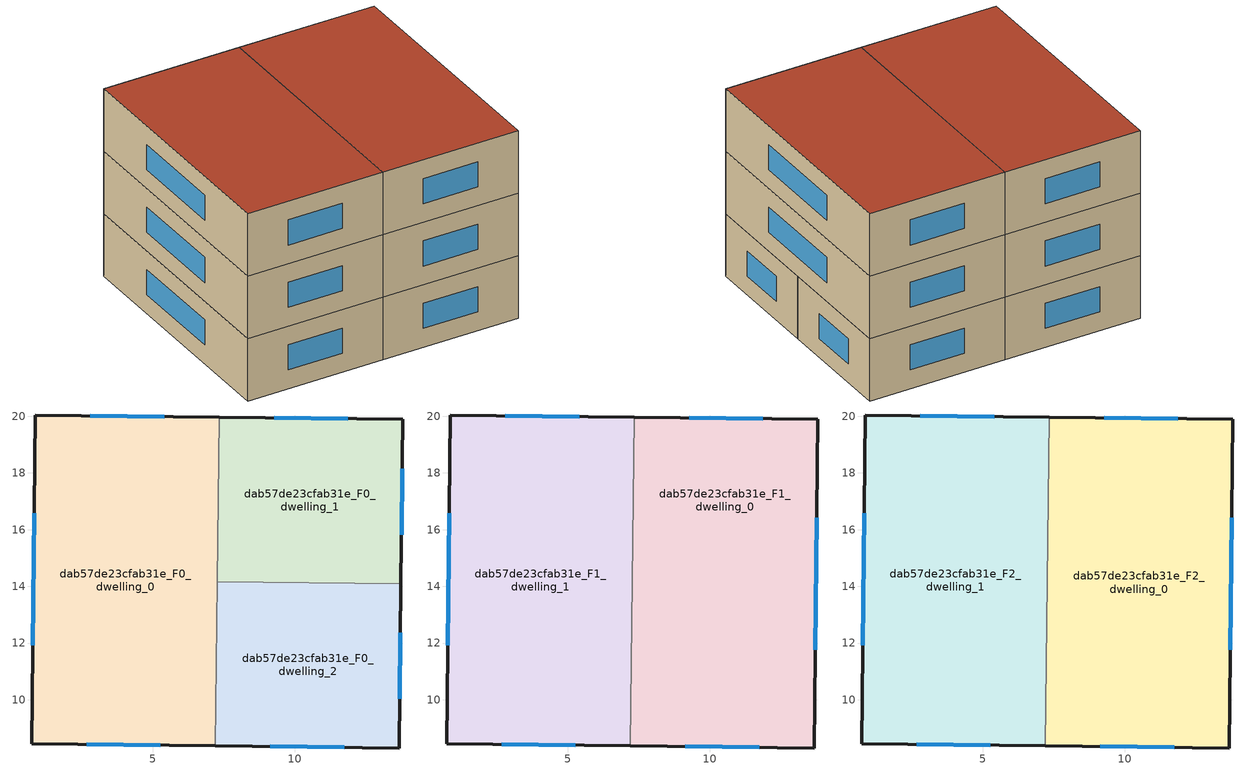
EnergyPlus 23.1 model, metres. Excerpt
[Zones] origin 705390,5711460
dab57de23cfab31e_F0_dwelling_0
 floor ground (EU_floor_Construction): 7.34,19.96 7.2,8.38 0.73,8.46 0.86,20.04 z0
 wall outside (EU_wall_Construction): 7.34,19.96 0.86,20.04 0.73,8.46 7.2,8.38 z0:3
 wall to dab57de23cfab31e_F0_dwelling_1 (EU_wall_Construction): 7.27,14.17 7.34,19.96 z0:3
 wall to dab57de23cfab31e_F0_dwelling_2 (EU_wall_Construction): 7.2,8.38 7.27,14.17 z0:3
 window (EU_Window_Construction): 0.82,16.57 0.77,11.92 / 5.4,19.99 2.8,20.02 / 2.66,8.43 5.26,8.4 z0.9:2.1
dab57de23cfab31e_F0_dwelling_1
 floor ground (EU_floor_Construction): 13.82,19.89 13.75,14.09 7.27,14.17 7.34,19.96 z0
 wall outside (EU_wall_Construction): 13.75,14.09 13.82,19.89 7.34,19.96 z0:3
 wall to dab57de23cfab31e_F0_dwelling_2 (EU_wall_Construction): 7.27,14.17 13.75,14.09 z0:3
 window (EU_Window_Construction): 11.88,19.91 9.28,19.94 / 13.77,15.83 13.8,18.15 z0.9:2.1
dab57de23cfab31e_F0_dwelling_2
 floor ground (EU_floor_Construction): 13.75,14.09 13.68,8.3 7.2,8.38 7.27,14.17 z0
 wall outside (EU_wall_Construction): 7.2,8.38 13.68,8.3 13.75,14.09 z0:3
 window (EU_Window_Construction): 9.14,8.36 11.74,8.32 / 13.7,10.03 13.73,12.36 z0.9:2.1
dab57de23cfab31e_F1_dwelling_0
 floor to dab57de23cfab31e_F0_dwelling_1 (EU_floor_Construction): 13.82,19.89 13.75,14.09 7.27,14.17 7.34,19.96 z3
 floor to dab57de23cfab31e_F0_dwelling_2 (EU_floor_Construction): 13.75,14.09 13.68,8.3 7.2,8.38 7.27,14.17 z3
 wall outside (EU_wall_Construction): 7.2,8.38 13.68,8.3 13.82,19.89 7.34,19.96 z3:6
 wall to dab57de23cfab31e_F1_dwelling_1 (EU_wall_Construction): 7.34,19.96 7.2,8.38 z3:6
 window (EU_Window_Construction): 13.72,11.77 13.78,16.42 / 9.14,8.36 11.74,8.32 / 11.88,19.91 9.28,19.94 z3.9:5.1
dab57de23cfab31e_F1_dwelling_1
 floor to dab57de23cfab31e_F0_dwelling_0 (EU_floor_Construction): 7.34,19.96 7.2,8.38 0.73,8.46 0.86,20.04 z3
 wall outside (EU_wall_Construction): 7.34,19.96 0.86,20.04 0.73,8.46 7.2,8.38 z3:6
 window (EU_Window_Construction): 2.66,8.43 5.26,8.4 / 0.82,16.57 0.77,11.92 / 5.4,19.99 2.8,20.02 z3.9:5.1
dab57de23cfab31e_F2_dwelling_0
 floor to dab57de23cfab31e_F1_dwelling_0 (EU_floor_Construction): 13.82,19.89 13.68,8.3 7.2,8.38 7.34,19.96 z6
 wall outside (EU_wall_Construction): 7.2,8.38 13.68,8.3 13.82,19.89 7.34,19.96 z6:9
 wall to dab57de23cfab31e_F2_dwelling_1 (EU_wall_Construction): 7.34,19.96 7.2,8.38 z6:9
 window (EU_Window_Construction): 13.72,11.77 13.78,16.42 / 9.14,8.36 11.74,8.32 / 11.88,19.91 9.28,19.94 z6.9:8.1
 roof outside (EU_roof_Construction): 13.68,8.3 13.82,19.89 7.34,19.96 7.2,8.38 z9
dab57de23cfab31e_F2_dwelling_1
 floor to dab57de23cfab31e_F1_dwelling_1 (EU_floor_Construction): 7.34,19.96 7.2,8.38 0.73,8.46 0.86,20.04 z6
 wall outside (EU_wall_Construction): 7.34,19.96 0.86,20.04 0.73,8.46 7.2,8.38 z6:9
 window (EU_Window_Construction): 2.66,8.43 5.26,8.4 / 0.82,16.57 0.77,11.92 / 5.4,19.99 2.8,20.02 z6.9:8.1
 roof outside (EU_roof_Construction): 7.2,8.38 7.34,19.96 0.86,20.04 0.73,8.46 z9
shading: 0.88,18.33 0.75,10.46 z0:6
[Building]
EU S2 Campaign: North Axis=0; Terrain=City; Solar Distribution=FullExterior
[Site:Location]
London: Latitude=51.5; Longitude=-0.5; Time Zone=0; Elevation=25
[SizingPeriod:WeatherFileDays]
AnnualSizingPeriod: Begin Month=1; Begin Day of Month=1; End Month=12; End Day of Month=31; Day of Week for Start Day=Monday; Use Weather File Daylight Saving Period=No; Use Weather File Rain and Snow Indicators=No
[MATERIAL]
EU_InternalMass_Material: Roughness=MediumRough; Thickness=0.1; Conductivity=1; Density=1800; Specific Heat=900; Thermal Absorptance=0.9; Solar Absorptance=0.7; Visible Absorptance=0.7
[MATERIAL:NOMASS] Roughness=MediumRough; Thermal Absorptance=0.9; Solar Absorptance=0.7; Visible Absorptance=0.7
Name | Thermal Resistance
EU_wall_NoMass | 1.04674
EU_roof_NoMass | 4.32442
EU_floor_NoMass | 2.04616
[WINDOWMATERIAL:SIMPLEGLAZINGSYSTEM]
EU_Window_SimpleGlazing: UFactor=4.25843; Solar Heat Gain Coefficient=0.85; Visible Transmittance=0.85
[CONSTRUCTION]
EU_wall_Construction: EU_wall_NoMass
EU_roof_Construction: EU_roof_NoMass
EU_floor_Construction: EU_floor_NoMass
EU_Window_Construction: EU_Window_SimpleGlazing
EU_InternalMass_Construction: EU_InternalMass_Material
[ZONE] Type=1; Multiplier=1; Ceiling Height=autocalculate; Floor Area=autocalculate; Part of Total Floor Area=Yes
Name | Volume
dab57de23cfab31e_F0_dwelling_0; dab57de23cfab31e_F1_dwelling_1; dab57de23cfab31e_F2_dwelling_1 | 225.204
dab57de23cfab31e_F1_dwelling_0 | 225.221
dab57de23cfab31e_F2_dwelling_0 | 225.238
dab57de23cfab31e_F0_dwelling_1 | 112.617
dab57de23cfab31e_F0_dwelling_2 | 112.604
[INTERNALMASS] Construction=EU_InternalMass_Construction
Name | Zone or ZoneList | Surface Area
dab57de23cfab31e_F0_dwelling_0_EU_InternalMass | dab57de23cfab31e_F0_dwelling_0 | 75.0709
dab57de23cfab31e_F0_dwelling_1_EU_InternalMass | dab57de23cfab31e_F0_dwelling_1 | 37.5392
dab57de23cfab31e_F0_dwelling_2_EU_InternalMass | dab57de23cfab31e_F0_dwelling_2 | 37.5346
dab57de23cfab31e_F1_dwelling_0_EU_InternalMass | dab57de23cfab31e_F1_dwelling_0 | 75.068
dab57de23cfab31e_F1_dwelling_1_EU_InternalMass | dab57de23cfab31e_F1_dwelling_1 | 75.0796
dab57de23cfab31e_F2_dwelling_0_EU_InternalMass | dab57de23cfab31e_F2_dwelling_0 | 75.068
dab57de23cfab31e_F2_dwelling_1_EU_InternalMass | dab57de23cfab31e_F2_dwelling_1 | 75.0796
[OTHEREQUIPMENT] Fuel Type=Electricity; Design Level Calculation Method=Watts/Area; Power per Zone Floor Area=1; Fraction Latent=0; Fraction Radiant=0; Fraction Lost=0; Carbon Dioxide Generation Rate=0; EndUse Subcategory=EU_Step8_InternalGains
Name | Zone or ZoneList or Space or SpaceList | Schedule
EU_Step8_InternalGain_dab57de23cfab31e_F0_dwelling_0_f000 | dab57de23cfab31e_F0_dwelling_0 | EU_Step8_GainSchedule_dab57de23cfab31e_F0_dwelling_0_f000
EU_Step8_InternalGain_dab57de23cfab31e_F0_dwelling_1_f000 | dab57de23cfab31e_F0_dwelling_1 | EU_Step8_GainSchedule_dab57de23cfab31e_F0_dwelling_1_f000
EU_Step8_InternalGain_dab57de23cfab31e_F0_dwelling_2_f000 | dab57de23cfab31e_F0_dwelling_2 | EU_Step8_GainSchedule_dab57de23cfab31e_F0_dwelling_2_f000
EU_Step8_InternalGain_dab57de23cfab31e_F1_dwelling_0_f000 | dab57de23cfab31e_F1_dwelling_0 | EU_Step8_GainSchedule_dab57de23cfab31e_F1_dwelling_0_f000
EU_Step8_InternalGain_dab57de23cfab31e_F1_dwelling_1_f000 | dab57de23cfab31e_F1_dwelling_1 | EU_Step8_GainSchedule_dab57de23cfab31e_F1_dwelling_1_f000
EU_Step8_InternalGain_dab57de23cfab31e_F2_dwelling_0_f000 | dab57de23cfab31e_F2_dwelling_0 | EU_Step8_GainSchedule_dab57de23cfab31e_F2_dwelling_0_f000
EU_Step8_InternalGain_dab57de23cfab31e_F2_dwelling_1_f000 | dab57de23cfab31e_F2_dwelling_1 | EU_Step8_GainSchedule_dab57de23cfab31e_F2_dwelling_1_f000
[ZONEVENTILATION:DESIGNFLOWRATE] Schedule=EU_AlwaysOn; Design Flow Rate Calculation Method=AirChanges/Hour; Air Changes per Hour=0.488719; Ventilation Type=Natural; Fan Pressure Rise=0; Fan Total Efficiency=1; Constant Term Coefficient=1; Temperature Term Coefficient=0; Velocity Term Coefficient=0; Velocity Squared Term Coefficient=0; Minimum Indoor Temperature=-100; Maximum Indoor Temperature=100; Delta Temperature=-100; Minimum Outdoor Temperature=-100; Maximum Outdoor Temperature=100; Maximum Wind Speed=40
Name | Zone or ZoneList or Space or SpaceList
EU_ConstantAir_dab57de23cfab31e_F0_dwelling_0 | dab57de23cfab31e_F0_dwelling_0
EU_ConstantAir_dab57de23cfab31e_F0_dwelling_1 | dab57de23cfab31e_F0_dwelling_1
EU_ConstantAir_dab57de23cfab31e_F0_dwelling_2 | dab57de23cfab31e_F0_dwelling_2
EU_ConstantAir_dab57de23cfab31e_F1_dwelling_0 | dab57de23cfab31e_F1_dwelling_0
EU_ConstantAir_dab57de23cfab31e_F1_dwelling_1 | dab57de23cfab31e_F1_dwelling_1
EU_ConstantAir_dab57de23cfab31e_F2_dwelling_0 | dab57de23cfab31e_F2_dwelling_0
EU_ConstantAir_dab57de23cfab31e_F2_dwelling_1 | dab57de23cfab31e_F2_dwelling_1
[HVACTEMPLATE:THERMOSTAT] Constant Heating Setpoint=20; Constant Cooling Setpoint=50
EU_HeatOnly_dab57de23cfab31e_F0_dwelling_0; EU_HeatOnly_dab57de23cfab31e_F0_dwelling_1; EU_HeatOnly_dab57de23cfab31e_F0_dwelling_2; EU_HeatOnly_dab57de23cfab31e_F1_dwelling_0; EU_HeatOnly_dab57de23cfab31e_F1_dwelling_1; EU_HeatOnly_dab57de23cfab31e_F2_dwelling_0; EU_HeatOnly_dab57de23cfab31e_F2_dwelling_1
[HVACTEMPLATE:ZONE:IDEALLOADSAIRSYSTEM] System Availability Schedule=EU_AlwaysOn; Maximum Heating Supply Air Temperature=50; Minimum Cooling Supply Air Temperature=13; Maximum Heating Supply Air Humidity Ratio=0.0156; Minimum Cooling Supply Air Humidity Ratio=0.0077; Heating Limit=NoLimit; Cooling Limit=NoLimit; Heating Availability Schedule=EU_AlwaysOn; Cooling Availability Schedule=EU_CoolingOff; Dehumidification Control Type=ConstantSensibleHeatRatio; Cooling Sensible Heat Ratio=0.7; Dehumidification Setpoint=60; Humidification Control Type=None; Humidification Setpoint=30; Outdoor Air Method=None; Outdoor Air Flow Rate per Person=0.00944; Outdoor Air Flow Rate per Zone Floor Area=0; Outdoor Air Flow Rate per Zone=0; Demand Controlled Ventilation Type=None; Outdoor Air Economizer Type=NoEconomizer; Heat Recovery Type=None; Sensible Heat Recovery Effectiveness=0.7; Latent Heat Recovery Effectiveness=0.65
Name | Template Thermostat
dab57de23cfab31e_F0_dwelling_0 | EU_HeatOnly_dab57de23cfab31e_F0_dwelling_0
dab57de23cfab31e_F0_dwelling_1 | EU_HeatOnly_dab57de23cfab31e_F0_dwelling_1
dab57de23cfab31e_F0_dwelling_2 | EU_HeatOnly_dab57de23cfab31e_F0_dwelling_2
dab57de23cfab31e_F1_dwelling_0 | EU_HeatOnly_dab57de23cfab31e_F1_dwelling_0
dab57de23cfab31e_F1_dwelling_1 | EU_HeatOnly_dab57de23cfab31e_F1_dwelling_1
dab57de23cfab31e_F2_dwelling_0 | EU_HeatOnly_dab57de23cfab31e_F2_dwelling_0
dab57de23cfab31e_F2_dwelling_1 | EU_HeatOnly_dab57de23cfab31e_F2_dwelling_1
[SIZING:ZONE] Zone Cooling Design Supply Air Temperature Input Method=SupplyAirTemperature; Zone Cooling Design Supply Air Temperature=13; Zone Heating Design Supply Air Temperature Input Method=SupplyAirTemperature; Zone Heating Design Supply Air Temperature=50; Zone Cooling Design Supply Air Humidity Ratio=0.008; Zone Heating Design Supply Air Humidity Ratio=0.008; Cooling Design Air Flow Method=DesignDay; Cooling Design Air Flow Rate=0; Cooling Minimum Air Flow per Zone Floor Area=0.000762; Cooling Minimum Air Flow=0; Cooling Minimum Air Flow Fraction=0.2; Heating Design Air Flow Method=DesignDay; Heating Design Air Flow Rate=0; Heating Maximum Air Flow per Zone Floor Area=0.002032; Heating Maximum Air Flow=0.141576; Heating Maximum Air Flow Fraction=0.3; Account for Dedicated Outdoor Air System=No; Dedicated Outdoor Air System Control Strategy=NeutralSupplyAir; Dedicated Outdoor Air Low Setpoint Temperature for Design=autosize; Dedicated Outdoor Air High Setpoint Temperature for Design=autosize; Zone Load Sizing Method=Sensible Load Only No Latent Load; Zone Latent Cooling Design Supply Air Humidity Ratio Input Method=HumidityRatioDifference; Zone Cooling Design Supply Air Humidity Ratio Difference=0.005; Zone Latent Heating Design Supply Air Humidity Ratio Input Method=HumidityRatioDifference; Zone Humidification Design Supply Air Humidity Ratio Difference=0.005
dab57de23cfab31e_F0_dwelling_0; dab57de23cfab31e_F0_dwelling_1; dab57de23cfab31e_F0_dwelling_2; dab57de23cfab31e_F1_dwelling_0; dab57de23cfab31e_F1_dwelling_1; dab57de23cfab31e_F2_dwelling_0; dab57de23cfab31e_F2_dwelling_1
[SCHEDULE:CONSTANT]
Name | Hourly Value
EU_AlwaysOn | 1
EU_CoolingOff | 0
[SCHEDULE:FILE] Column Number=1; Rows to Skip at Top=0; Number of Hours of Data=8760; Column Separator=Comma; Interpolate to Timestep=No; Minutes per Item=60; Adjust Schedule for Daylight Savings=Yes
Name | File
EU_Step8_GainSchedule_dab57de23cfab31e_F0_dwelling_0_f000 | ../../schedules/dab57de23cfab31e/dab57de23cfab31e_F0_dwelling_0_f000_gain.csv
EU_Step8_GainSchedule_dab57de23cfab31e_F0_dwelling_1_f000 | ../../schedules/dab57de23cfab31e/dab57de23cfab31e_F0_dwelling_1_f000_gain.csv
EU_Step8_GainSchedule_dab57de23cfab31e_F0_dwelling_2_f000 | ../../schedules/dab57de23cfab31e/dab57de23cfab31e_F0_dwelling_2_f000_gain.csv
EU_Step8_GainSchedule_dab57de23cfab31e_F1_dwelling_0_f000 | ../../schedules/dab57de23cfab31e/dab57de23cfab31e_F1_dwelling_0_f000_gain.csv
EU_Step8_GainSchedule_dab57de23cfab31e_F1_dwelling_1_f000 | ../../schedules/dab57de23cfab31e/dab57de23cfab31e_F1_dwelling_1_f000_gain.csv
EU_Step8_GainSchedule_dab57de23cfab31e_F2_dwelling_0_f000 | ../../schedules/dab57de23cfab31e/dab57de23cfab31e_F2_dwelling_0_f000_gain.csv
EU_Step8_GainSchedule_dab57de23cfab31e_F2_dwelling_1_f000 | ../../schedules/dab57de23cfab31e/dab57de23cfab31e_F2_dwelling_1_f000_gain.csv
